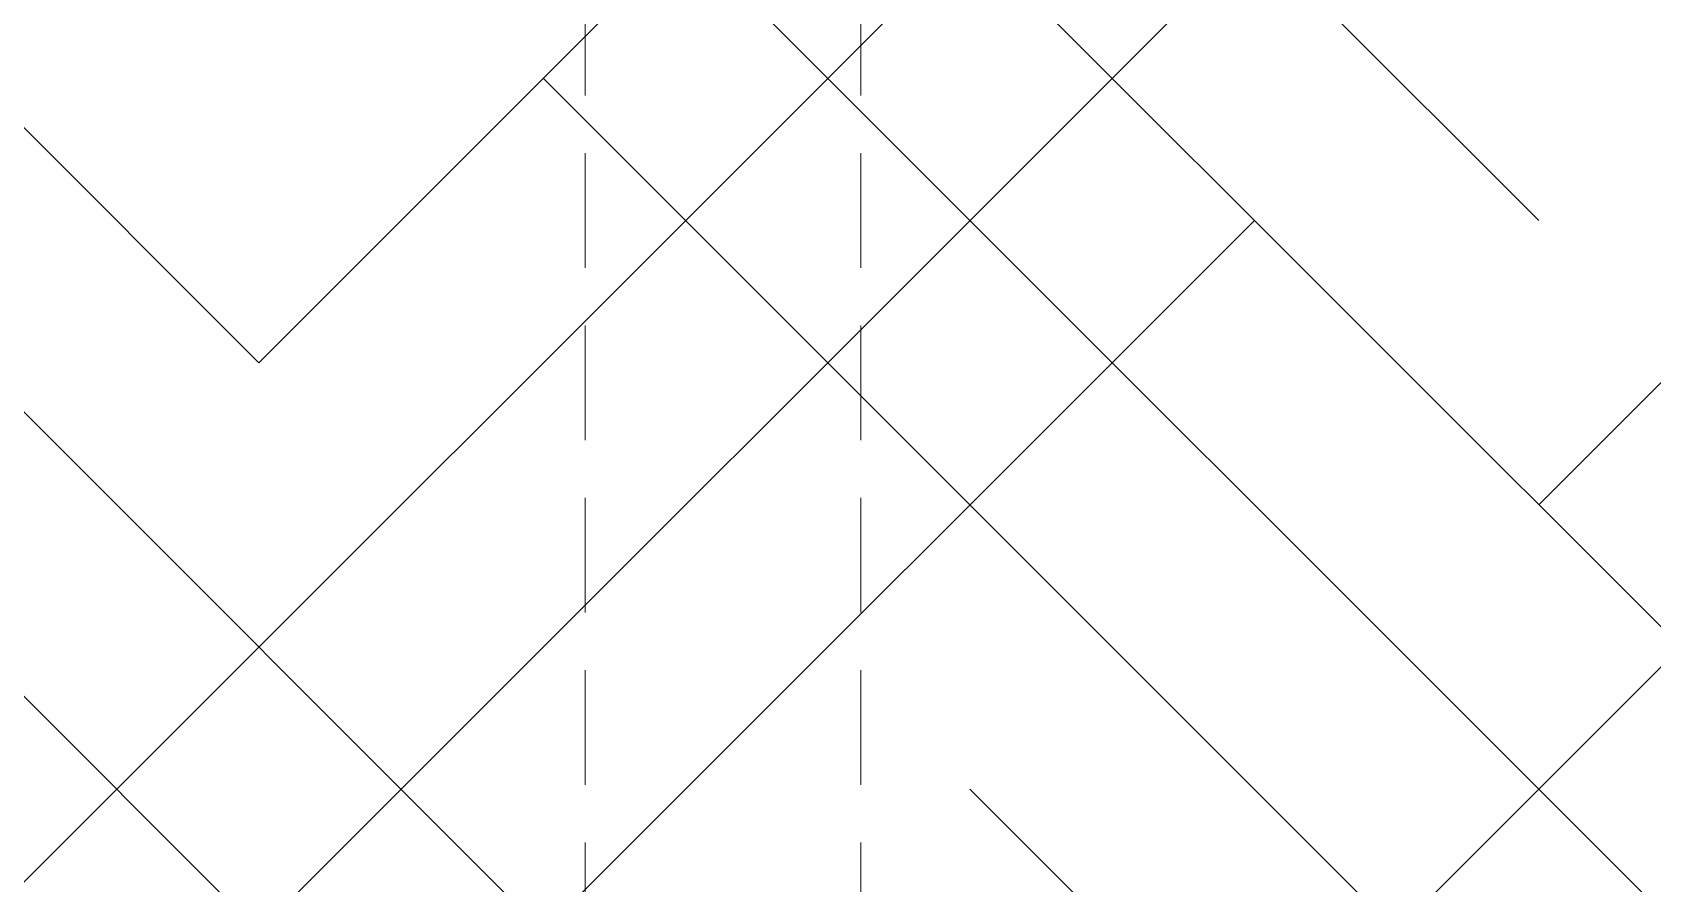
# Model space of a CAD drawing. Header units: millimetres. Extents: x 331487 to 517269, y 198509 to 399936.
# Drawn here: x 398409 to 400171, y 398084 to 399010 of the extents above; entities that cross this region are included whole.
import ezdxf

# ---------------------------------------------------------------- set-up
doc = ezdxf.new("R2010")
doc.units = ezdxf.units.MM
doc.header["$MEASUREMENT"] = 0
doc.linetypes.add('DASHED', pattern=[0.75, 0.5, -0.25])
doc.linetypes.add('DASHED2', pattern=[0.375, 0.25, -0.125])
doc.layers.add('9th_Sunk', color=251, linetype='DASHED', lineweight=5)
doc.layers.add('BEAM', color=1, linetype='Continuous', lineweight=5)

msp = doc.modelspace()

# ---------------------------------------------------------------- linework, layer by layer
at = {"layer": '9th_Sunk', "linetype": 'Continuous'}
for p, q in [((399583.3, 397104.1), (397151, 399536.5)), ((399119.3, 397877.5), (397460.4, 399536.5)), ((397727.2, 397104.1), (400159.5, 399536.5)), ((398655.3, 398650.9), (397769.7, 399536.5)), ((398191.2, 397877.5), (399850.1, 399536.5)), ((398655.3, 398650.9), (399540.8, 399536.5)), ((400975.5, 397258.8), (398697.8, 399536.5)), ((400511.4, 398032.2), (399007.2, 399536.5)), ((400047.4, 398805.6), (399316.5, 399536.5)), ((399583.3, 397722.9), (401396.9, 399536.5)), ((400047.4, 398496.3), (401087.6, 399536.5)), ((401439.5, 396485.4), (398964.6, 398960.3)), ((397263.1, 396330.8), (399738, 398805.6)), ((401903.5, 395712), (399428.7, 398186.9))]:
    msp.add_line(p, q, dxfattribs=at)
at = {"layer": 'BEAM', "linetype": 'DASHED2', "ltscale": 500}
for p, q in [((399010.1, 395004), (399010.1, 399536.5)), ((399310.1, 395004), (399310.1, 399536.5))]:
    msp.add_line(p, q, dxfattribs=at)

doc.saveas('drawing.dxf')
